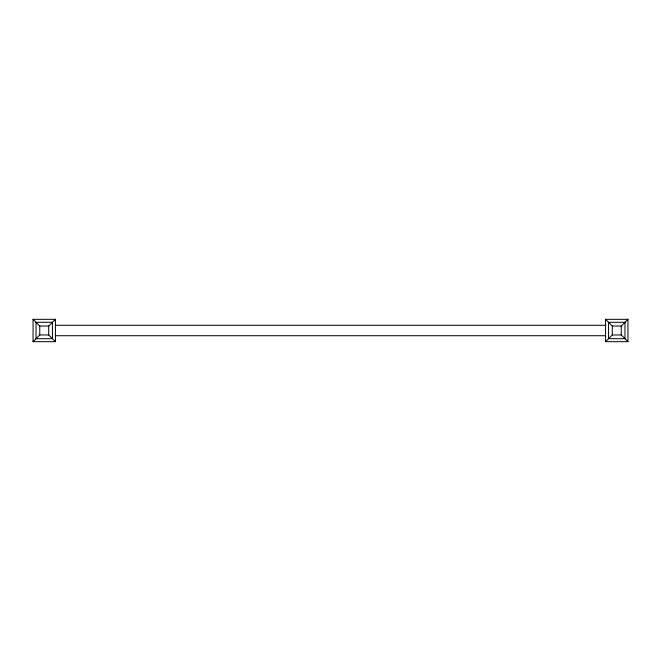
<?xml version="1.0" encoding="UTF-8"?>
<svg xmlns="http://www.w3.org/2000/svg" width="661" height="661" viewBox="0 0 661 661"><rect width="100%" height="100%" fill="white"/><g stroke="black" fill="none" stroke-linecap="round" stroke-linejoin="round"><path stroke-width="0.99" d="M33.05 341.679L39.759 334.97L48.707 334.97L55.417 341.679L33.05 341.679L33.05 319.321L55.417 319.321L55.417 341.679M33.05 319.321L39.759 326.03L48.707 326.03L55.417 319.321M605.583 341.679L612.293 334.97L621.241 334.97L627.95 341.679L605.583 341.679L605.583 319.321L627.95 319.321L627.95 341.679M605.583 319.321L612.293 326.03L621.241 326.03L627.95 319.321M55.582 325.278L605.418 325.278M55.582 335.722L605.418 335.722M621.241 326.03L621.241 334.97M612.293 326.03L612.293 334.97M48.707 326.03L48.707 334.97M39.759 326.03L39.759 334.97M52.434 322.304L36.033 322.304L36.033 338.696L52.434 338.696L52.434 322.304M624.967 322.304L608.566 322.304L608.566 338.696L624.967 338.696L624.967 322.304"/></g></svg>
